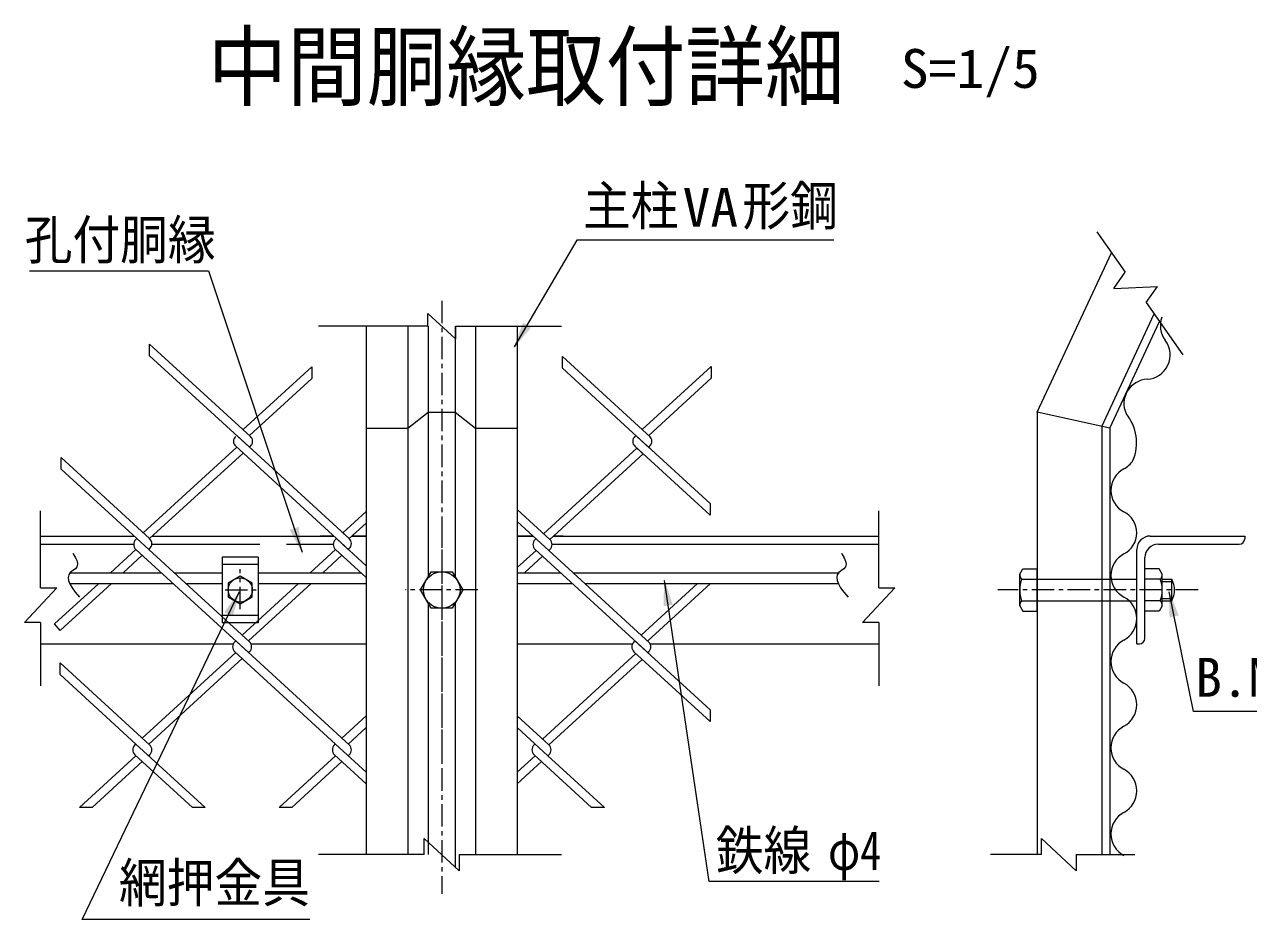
# Model space of a CAD drawing. Units: millimetres, scale not verified, with parts at other scales. Extents: x -4455 to 4455, y -3150 to 3150.
# Drawn here: x 1651 to 3013, y 588 to 1584 of the extents above; entities that cross this region are included whole.
import ezdxf
from ezdxf.enums import TextEntityAlignment as Align

# ---------------------------------------------------------------- set-up
doc = ezdxf.new("R2010")
doc.units = ezdxf.units.MM
doc.header["$LTSCALE"] = 20
doc.linetypes.add('DASHED', pattern=[7.5, 6, -1.5])
doc.linetypes.add('USER1', pattern=[2, 1.25, -0.25, 0.25, -0.25])
doc.layers.add('0-7_7詳細', color=3, linetype='Continuous', lineweight=18)
doc.styles.add('ＭＳ ゴシック', font='')
doc.styles.get('ＭＳ ゴシック').set_extended_font_data('MS Gothic')

msp = doc.modelspace()

# ---------------------------------------------------------------- linework, layer by layer
at = {"layer": '0-7_7詳細', "color": 4}
for p, q in [((2844.13, 1352.92), (2875.46, 1308.17)), ((2862.87, 1290.19), (2875.46, 1308.17)), ((2862.87, 1290.19), (2911.71, 1292.36)), ((2899.12, 1274.38), (2911.71, 1292.36)), ((2899.12, 1274.38), (2939.77, 1216.33)), ((2130.68, 1234.22), (2099.84, 1262.42)), ((2099.84, 1248.32), (2099.84, 1262.42)), ((2099.84, 1248.32), (1978.25, 1248.32)), ((2130.68, 1248.32), (2248.77, 1248.32)), ((2130.68, 1248.32), (2130.68, 1234.22)), ((1669.37, 957.1), (1669.37, 1042.68)), ((2601.58, 957.1), (2601.58, 1042.68)), ((1687.37, 957.1), (1651.37, 918.33)), ((1669.37, 957.1), (1687.37, 957.1)), ((1669.37, 918.33), (1651.37, 918.33)), ((1669.37, 918.33), (1669.37, 848.14)), ((2601.58, 918.33), (2583.58, 918.33)), ((2601.58, 918.33), (2601.58, 848.14)), ((2134.82, 642.23), (2096.05, 678.23)), ((2096.05, 660.23), (2096.05, 678.23)), ((2782.43, 660.23), (2782.43, 678.23)), ((2821.2, 642.23), (2782.43, 678.23)), ((2096.05, 660.23), (1978.25, 660.23)), ((2134.82, 660.23), (2248.77, 660.23)), ((2134.82, 660.23), (2134.82, 642.23)), ((2782.43, 660.23), (2725.87, 660.23)), ((2821.2, 660.23), (2886.47, 660.23)), ((2821.2, 660.23), (2821.2, 642.23))]:
    msp.add_line(p, q, dxfattribs=at)
at = {"layer": '0-7_7詳細', "color": 7}
for p, q in [((2777.63, 1152.62), (2860.27, 1329.86)), ((2849.63, 1136.66), (2907.96, 1261.75)), ((2858.63, 1134.67), (2913.92, 1253.24)), ((2031.44, 1248.32), (2031.44, 1029.02)), ((2077.94, 1248.32), (2077.94, 660.23)), ((2100.44, 1248.32), (2100.44, 969.42)), ((2130.44, 1248.32), (2130.44, 969.42)), ((2152.94, 1248.32), (2152.94, 660.23)), ((2199.44, 1248.32), (2199.44, 1014.67)), ((2077.94, 1134.67), (2100.44, 1152.62)), ((2100.44, 1152.62), (2130.44, 1152.62)), ((2130.44, 1152.62), (2152.94, 1134.67)), ((2777.63, 1152.62), (2777.63, 660.23)), ((2858.63, 1134.67), (2777.63, 1152.62)), ((2031.44, 1134.67), (2077.94, 1134.67)), ((2152.94, 1134.67), (2199.44, 1134.67)), ((2849.63, 1136.66), (2849.63, 660.23)), ((2858.63, 1134.67), (2858.63, 660.23)), ((2031.44, 1029.02), (2031.44, 1014.67)), ((1669.37, 1014.67), (1773.19, 1014.67)), ((1793.74, 1014.67), (1995.22, 1014.67)), ((1995.22, 1014.67), (1980.44, 1014.67)), ((2015.77, 1014.67), (2031.44, 1014.67)), ((2031.44, 1014.67), (2015.77, 1014.67)), ((2031.44, 1014.67), (2031.44, 801.49)), ((2199.44, 1014.67), (2217.25, 1014.67)), ((2199.44, 1014.67), (2199.44, 660.23)), ((2217.25, 1014.67), (2199.44, 1014.67)), ((2250.44, 1014.67), (2239.94, 1014.67)), ((2239.94, 1014.67), (2601.58, 1014.67)), ((2903.56, 1014.67), (3008.56, 1014.67)), ((3008.56, 1014.67), (3008.56, 1011.67)), ((2238.12, 1005.67), (2601.58, 1005.67)), ((2888.56, 894.67), (2888.56, 999.67)), ((2912.56, 1005.67), (3002.56, 1005.67)), ((1911.29, 991.21), (1871.42, 991.21)), ((1871.42, 991.21), (1871.42, 918.12)), ((1911.29, 982.91), (1871.42, 982.91)), ((1911.29, 991.21), (1911.29, 918.12)), ((2897.56, 900.67), (2897.56, 990.67)), ((1702.08, 973.84), (1803.54, 973.84)), ((1817.75, 973.84), (1871.42, 973.84)), ((1911.29, 973.84), (2025.57, 973.84)), ((2199.44, 973.84), (2247.59, 973.84)), ((2261.8, 973.84), (2557.01, 973.84)), ((2758.43, 972.43), (2761.75, 978.19)), ((2758.43, 936.91), (2758.43, 972.43)), ((2760.49, 966.67), (2777.63, 966.67)), ((2761.75, 978.19), (2777.63, 978.19)), ((2913.44, 978.19), (2897.56, 978.19)), ((2914.71, 966.67), (2897.56, 966.67)), ((2916.76, 972.43), (2913.44, 978.19)), ((2916.76, 936.91), (2916.76, 972.43)), ((2916.76, 966.67), (2927.42, 966.67)), ((2927.42, 942.67), (2927.42, 966.67)), ((1701.55, 961.84), (1816.63, 961.84)), ((1830.84, 961.84), (1871.42, 961.84)), ((1911.29, 961.84), (2031.44, 961.84)), ((2199.44, 961.84), (2260.69, 961.84)), ((2274.9, 961.84), (2556.47, 961.84)), ((1877.96, 946.93), (1891.35, 939.2)), ((1891.35, 939.2), (1904.75, 946.93)), ((2100.44, 939.91), (2100.44, 660.23)), ((2130.44, 939.91), (2130.44, 646.31)), ((2760.49, 942.67), (2777.63, 942.67)), ((2914.71, 942.67), (2897.56, 942.67)), ((2916.76, 942.67), (2927.42, 942.67)), ((1911.29, 926.43), (1871.42, 926.43)), ((2758.43, 936.91), (2761.75, 931.15)), ((2916.76, 936.91), (2913.44, 931.15)), ((1911.29, 918.12), (1871.42, 918.12)), ((1669.37, 894.67), (1883.51, 894.67)), ((1903.31, 894.67), (2031.44, 894.67)), ((2199.44, 894.67), (2327.57, 894.67)), ((2347.37, 894.67), (2601.58, 894.67)), ((2888.56, 894.67), (2891.56, 894.67)), ((2031.44, 814.51), (2031.44, 738.96)), ((2031.44, 738.96), (2031.44, 660.23))]:
    msp.add_line(p, q, dxfattribs=at)
at = {"layer": '0-7_7詳細', "color": 1, "linetype": 'USER1'}
for p, q in [((2115.44, 1276.37), (2115.44, 616.55)), ((2115.44, 1029.57), (2115.44, 763.99)), ((1891.35, 933.2), (1891.35, 977.86)), ((1874.59, 954.67), (1908.89, 954.67)), ((2155.73, 954.67), (2075.09, 954.67)), ((2956.68, 954.67), (2734.17, 954.67))]:
    msp.add_line(p, q, dxfattribs=at)
at = {"layer": '0-7_7詳細'}
for p, q in [((1902.66, 1125.53), (1790.57, 1228.23)), ((1790.57, 1215.21), (1790.57, 1228.23)), ((1901.59, 1113.49), (1790.57, 1215.21)), ((2347.78, 1124.55), (2249.81, 1214.32)), ((2249.81, 1201.3), (2249.81, 1214.32)), ((1970.84, 1202.99), (1894.48, 1133.02)), ((1970.84, 1202.99), (1970.84, 1189.97)), ((2346.71, 1112.51), (2249.81, 1201.3)), ((2415.27, 1203.33), (2338.54, 1133.02)), ((2415.27, 1203.33), (2415.27, 1190.31)), ((1970.84, 1189.97), (1901.59, 1126.51)), ((2415.27, 1190.31), (2345.64, 1126.51)), ((2012.6, 1011.76), (1887.38, 1126.51)), ((2331.43, 1126.51), (2330.36, 1125.53)), ((2331.43, 1126.51), (2330.36, 1125.53)), ((2413.93, 1050.91), (2331.43, 1126.51)), ((1887.38, 1113.49), (1783.47, 1018.27)), ((1894.48, 1106.98), (1790.57, 1011.76)), ((1998.39, 1011.76), (1886.31, 1114.47)), ((1902.66, 1114.47), (1901.59, 1113.49)), ((2332.5, 1112.51), (2228.59, 1017.29)), ((2339.61, 1105.99), (2235.7, 1010.78)), ((2338.54, 1106.98), (2330.36, 1114.47)), ((2413.93, 1037.89), (2330.36, 1114.47)), ((2346.71, 1114.47), (2345.64, 1113.49)), ((2346.71, 1114.47), (2345.64, 1113.49)), ((1790.57, 1011.76), (1692.02, 1102.07)), ((2413.93, 1050.91), (2413.93, 1037.89)), ((2031.44, 1042.04), (2005.49, 1018.27)), ((2235.7, 1010.78), (2199.44, 1044.01)), ((2031.44, 1029.02), (2012.6, 1011.76)), ((2234.63, 998.74), (2199.44, 1030.99)), ((1776.36, 1011.76), (1775.29, 1010.78)), ((1776.36, 1011.76), (1775.29, 1010.78)), ((1901.59, 897.01), (1776.36, 1011.76)), ((1998.39, 1011.76), (1997.32, 1010.78)), ((1998.39, 1011.76), (1997.32, 1010.78)), ((2011.53, 999.72), (1998.39, 1011.76)), ((2031.44, 981.48), (1998.39, 1011.76)), ((2012.6, 1011.76), (2005.49, 1018.27)), ((2220.42, 1011.76), (2219.35, 1010.78)), ((2220.42, 1011.76), (2219.35, 1010.78)), ((1775.29, 999.72), (1747.05, 973.84)), ((1900.51, 884.97), (1775.29, 999.72)), ((1790.94, 1001.04), (1789.5, 999.72)), ((1790.57, 1000.7), (1789.5, 999.72)), ((1997.32, 999.72), (1969.07, 973.84)), ((2031.44, 968.46), (1997.32, 999.72)), ((2012.6, 1000.7), (2011.53, 999.72)), ((2220.42, 998.74), (2199.44, 979.52)), ((2345.64, 883.99), (2219.35, 999.72)), ((2236.07, 1000.06), (2234.63, 998.74)), ((2346.71, 896.03), (2234.63, 998.74)), ((1782.4, 993.21), (1761.26, 973.84)), ((2004.42, 993.21), (1983.28, 973.84)), ((2227.52, 992.23), (2207.45, 973.84)), ((1733.95, 961.84), (1684.84, 916.84)), ((1955.98, 961.84), (1893.41, 904.51)), ((1970.19, 961.84), (1900.51, 898)), ((2400.03, 961.84), (2337.47, 904.51)), ((2414.24, 961.84), (2344.57, 898)), ((1901.59, 897.01), (1893.41, 904.51)), ((1886.31, 884.97), (1782.4, 789.76)), ((1886.31, 898), (1885.23, 897.01)), ((1886.31, 898), (1885.23, 897.01)), ((1997.32, 783.25), (1885.23, 885.96)), ((2012.6, 782.27), (1886.31, 898)), ((1901.59, 885.96), (1900.51, 884.97)), ((2330.36, 898), (2329.29, 897.01)), ((2330.36, 898), (2329.29, 897.01)), ((2337.47, 878.46), (2329.29, 885.96)), ((2413.93, 808.4), (2329.29, 885.96)), ((2413.93, 821.42), (2330.36, 898)), ((2345.64, 885.96), (2344.57, 884.97)), ((2345.64, 885.96), (2344.57, 884.97)), ((1790.57, 782.27), (1690.94, 873.56)), ((1690.94, 860.54), (1690.94, 873.56)), ((1893.41, 878.46), (1789.5, 783.25)), ((2331.43, 883.99), (2227.52, 788.78)), ((2338.54, 877.48), (2234.63, 782.27)), ((1775.29, 783.25), (1690.94, 860.54)), ((2413.93, 821.42), (2413.93, 808.4)), ((2031.44, 814.51), (2004.42, 789.76)), ((2234.63, 782.27), (2199.44, 814.51)), ((1790.57, 782.27), (1782.4, 789.76)), ((2012.6, 782.27), (2004.42, 789.76)), ((2031.44, 801.49), (2011.53, 783.25)), ((2233.56, 770.23), (2199.44, 801.49)), ((1775.29, 783.25), (1774.22, 782.27)), ((1775.29, 783.25), (1774.22, 782.27)), ((1852.3, 712.68), (1775.29, 783.25)), ((1997.32, 783.25), (1996.25, 782.27)), ((1997.32, 783.25), (1996.25, 782.27)), ((2031.44, 751.98), (1997.32, 783.25)), ((2219.35, 783.25), (2218.28, 782.27)), ((2219.35, 783.25), (2218.28, 782.27)), ((1775.29, 770.23), (1712.49, 712.68)), ((1782.4, 763.72), (1726.7, 712.68)), ((1838.09, 712.68), (1774.22, 771.21)), ((1790.57, 771.21), (1789.5, 770.23)), ((1997.32, 770.23), (1934.52, 712.68)), ((2004.42, 763.72), (1948.73, 712.68)), ((2031.44, 738.96), (1996.25, 771.21)), ((2012.6, 771.21), (2011.53, 770.23)), ((2219.35, 770.23), (2199.44, 751.98)), ((2226.45, 763.72), (2199.44, 738.96)), ((2282.15, 712.68), (2218.28, 771.21)), ((2226.45, 763.72), (2218.28, 771.21)), ((2234.63, 771.21), (2233.56, 770.23)), ((2234.63, 771.21), (2233.56, 770.23)), ((2296.36, 712.68), (2233.56, 770.23)), ((1726.7, 712.68), (1712.49, 712.68)), ((1852.3, 712.68), (1838.09, 712.68)), ((1948.73, 712.68), (1934.52, 712.68)), ((2296.36, 712.68), (2282.15, 712.68))]:
    msp.add_line(p, q, dxfattribs=at)
at = {"layer": '0-7_7詳細', "color": 7, "linetype": 'DASHED'}
for p, q in [((1669.37, 1005.67), (1772.87, 1005.67)), ((1792.98, 1005.67), (1994.9, 1005.67))]:
    msp.add_line(p, q, dxfattribs=at)
at = {"layer": '0-7_7詳細', "linetype": 'DASHED'}
for p, q in [((2777.63, 966.67), (2888.56, 966.67)), ((2777.63, 942.67), (2888.56, 942.67))]:
    msp.add_line(p, q, dxfattribs=at)
at = {"layer": '0-7_7詳細', "color": 1}
for p, q in [((2916.76, 964.27), (2928.64, 964.27)), ((2916.76, 945.07), (2928.64, 945.07))]:
    msp.add_line(p, q, dxfattribs=at)
at = {"layer": '0-7_7詳細', "color": 7}
for points in [[(2551.65, 1343.82), (2265.67, 1343.82), (2196.21, 1225.11)], [(1656.88, 1309.59), (1855.97, 1309.59), (1960.08, 996.61)], [(1904.75, 946.93), (1904.75, 962.4), (1891.35, 970.13), (1877.96, 962.4), (1877.96, 946.93)], [(2761.75, 931.15), (2777.63, 931.15), (2777.63, 978.19)], [(2913.44, 931.15), (2897.56, 931.15), (2897.56, 978.19)], [(2602.03, 630.34), (2412.95, 630.34), (2363.19, 965.15)], [(1968.68, 588.03), (1715.71, 588.03), (1890.49, 952.86)], [(3121.89, 819.54), (2951.59, 819.54), (2924.52, 952.71)]]:
    msp.add_lwpolyline(points, dxfattribs=at)
at = {"layer": '0-7_7詳細'}
for points in [[(1776.36, 1011.76), (1692.02, 1089.05), (1692.02, 1102.07)], [(1748.16, 961.84), (1690.94, 909.41), (1684.84, 916.84)]]:
    msp.add_lwpolyline(points, dxfattribs=at)
at = {"layer": '0-7_7詳細', "color": 4}
for points in [[(1705.28, 995.11), (1705.59, 994.72), (1708.26, 990.52), (1709.82, 986.76), (1710.29, 983.45), (1709.67, 980.57), (1707.95, 978.14), (1705.13, 976.15), (1702.3, 974.15), (1700.55, 971.67), (1699.87, 968.71), (1700.26, 965.28), (1701.73, 961.37), (1704.27, 956.99), (1707.88, 952.13), (1712.57, 946.79)], [(2560.2, 995.11), (2560.52, 994.72), (2563.18, 990.52), (2564.75, 986.76), (2565.22, 983.45), (2564.59, 980.57), (2562.87, 978.14), (2560.05, 976.15), (2557.22, 974.15), (2555.47, 971.67), (2554.79, 968.71), (2555.18, 965.28), (2556.65, 961.37), (2559.19, 956.99), (2562.8, 952.13), (2567.49, 946.79)], [(2601.58, 957.1), (2619.58, 957.1), (2583.58, 918.33)]]:
    msp.add_lwpolyline(points, dxfattribs=at)
at = {"layer": '0-7_7詳細'}
msp.add_lwpolyline([(2091.92, 954.67), (2103.68, 975.03), (2127.2, 975.03), (2138.96, 954.67), (2127.2, 934.3), (2103.68, 934.3)], close=True, dxfattribs=at)
at = {"layer": '0-7_7詳細', "color": 7}
msp.add_circle((1891.35, 954.67), 13.4, dxfattribs=at)
at = {"layer": '0-7_7詳細'}
msp.add_circle((2115.44, 954.67), 20.4, dxfattribs=at)
for centre, radius, start, end in [((2941.92, 1248.8), 27.16, 159.65952, 216.92751), ((2898.5, 1216.17), 27.16, 273.07249, 36.92751), ((2901.41, 1161.93), 27.16, 93.07249, 204.15441), ((2837.99, 1118.53), 50.35, 336.91069, 39.88245), ((1891.37, 1120), 7.5, 132.5, 227.5), ((1897.59, 1120), 7.5, 312.5, 47.5), ((2335.43, 1120), 7.5, 132.5, 227.5), ((2341.65, 1120), 7.5, 312.5, 47.5), ((2886.96, 1065.43), 27.16, 118.07249, 241.92751), ((2861.4, 1113.36), 27.16, 298.07249, 327.54132), ((2862.42, 1018.12), 26.15, 296.73658, 63.26342), ((1780.36, 1005.25), 7.5, 132.5, 227.5), ((1785.5, 1006.23), 7.5, 312.5, 47.5), ((2002.39, 1005.25), 7.5, 132.5, 227.5), ((2007.53, 1006.23), 7.5, 312.5, 47.5), ((2224.41, 1005.25), 7.5, 132.5, 227.5), ((2230.63, 1005.25), 7.5, 312.5, 47.5), ((2886.96, 970.8), 27.16, 118.07249, 241.92751), ((2861.4, 922.87), 27.16, 298.07249, 61.92751), ((2886.96, 874.95), 27.16, 118.07249, 241.92751), ((1890.3, 891.49), 7.5, 132.5, 227.5), ((1896.52, 891.49), 7.5, 312.5, 47.5), ((2334.36, 891.49), 7.5, 132.5, 227.5), ((2340.57, 891.49), 7.5, 312.5, 47.5), ((2861.4, 827.02), 27.16, 298.07249, 61.92751), ((2886.96, 779.1), 27.16, 118.07249, 241.92751), ((1779.29, 776.74), 7.5, 132.5, 227.5), ((1785.5, 776.74), 7.5, 312.5, 47.5), ((2001.32, 776.74), 7.5, 132.5, 227.5), ((2007.53, 776.74), 7.5, 312.5, 47.5), ((2223.34, 776.74), 7.5, 132.5, 227.5), ((2229.56, 776.74), 7.5, 312.5, 47.5), ((2861.4, 731.17), 27.16, 298.07249, 61.92751), ((2886.96, 683.25), 27.16, 118.07249, 241.92751)]:
    msp.add_arc(centre, radius, start, end, dxfattribs=at)
at = {"layer": '0-7_7詳細', "color": 7}
for centre, radius, start, end in [((2903.56, 999.67), 15, 90, 180), ((3002.56, 1011.67), 6, 270, 0), ((2912.56, 990.67), 15, 90, 180), ((2767.52, 972.43), 9.09, 180, 219.3382), ((2794.43, 954.67), 36, 160.52878, 199.47122), ((2880.76, 954.67), 36, 340.52878, 19.47122), ((2907.68, 972.43), 9.09, 320.6618, 0), ((2906.64, 954.67), 24, 330, 30), ((2767.52, 936.91), 9.09, 140.6618, 180), ((2907.68, 936.91), 9.09, 0, 39.3382), ((2891.56, 900.67), 6, 270, 0)]:
    msp.add_arc(centre, radius, start, end, dxfattribs=at)
for points in [[(2195.2, 1223.39), (2205.85, 1251.91), (2214.84, 1246.65)], [(1960.71, 994.71), (1946.3, 1021.53), (1956.19, 1024.82)], [(2362.89, 967.13), (2372.46, 938.22), (2362.15, 936.69)], [(1891.35, 954.67), (1883.09, 925.36), (1873.69, 929.86)], [(2924.12, 954.67), (2935.2, 926.3), (2924.99, 924.23)]]:
    msp.add_solid(points, dxfattribs=at)

# ---------------------------------------------------------------- texts
at = {"layer": '0-7_7詳細', "color": 7, "style": 'ＭＳ ゴシック', "width": 0.9}
msp.add_text('中間胴縁取付詳細', height=72.14, dxfattribs=at).set_placement((1855.02, 1479.3), align=Align.BOTTOM_LEFT)
at = {"layer": '0-7_7詳細', "style": 'ＭＳ ゴシック'}
for s, width, p in [('S=1/5', 1.05, (2626.2, 1500.25)), ('主柱', 0.9, (2272.58, 1347.43)), ('形鋼', 0.9, (2449.94, 1347.43)), ('VA', 1.05, (2383.38, 1345.71)), ('孔付胴縁', 0.9, (1651.59, 1309.69)), ('鉄線', 0.9, (2420.22, 630.3)), ('φ4', 0.8, (2545.14, 630.3)), ('網押金具', 0.9, (1756.47, 594.38))]:
    msp.add_text(s, height=43.26, dxfattribs=dict(at, width=width)).set_placement(p, align=Align.BOTTOM_LEFT)
msp.add_text('B.N M8', height=43.26, dxfattribs=at).set_placement((2953.75, 822.91), align=Align.BOTTOM_LEFT)

doc.saveas('drawing.dxf')
